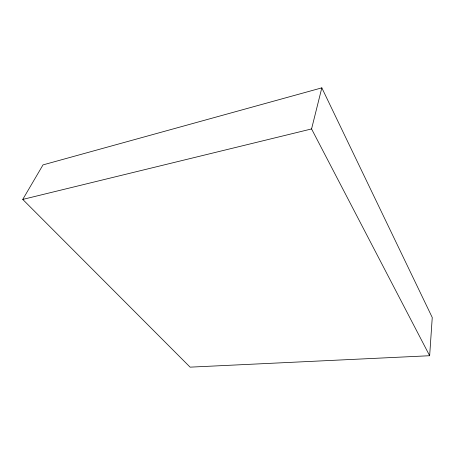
<?xml version="1.0" encoding="UTF-8"?>
<svg xmlns="http://www.w3.org/2000/svg" width="455" height="455" viewBox="0 0 455 455"><rect width="100%" height="100%" fill="white"/><g stroke="black" fill="none" stroke-linecap="round" stroke-linejoin="round"><path stroke-width="0.68" d="M429.651 355.725L432.25 317.505L321.827 87.849L43.003 164.898L22.75 199.415L190.122 367.151L429.651 355.725L311.567 128.936L321.827 87.849M22.75 199.415L311.567 128.936"/></g></svg>
